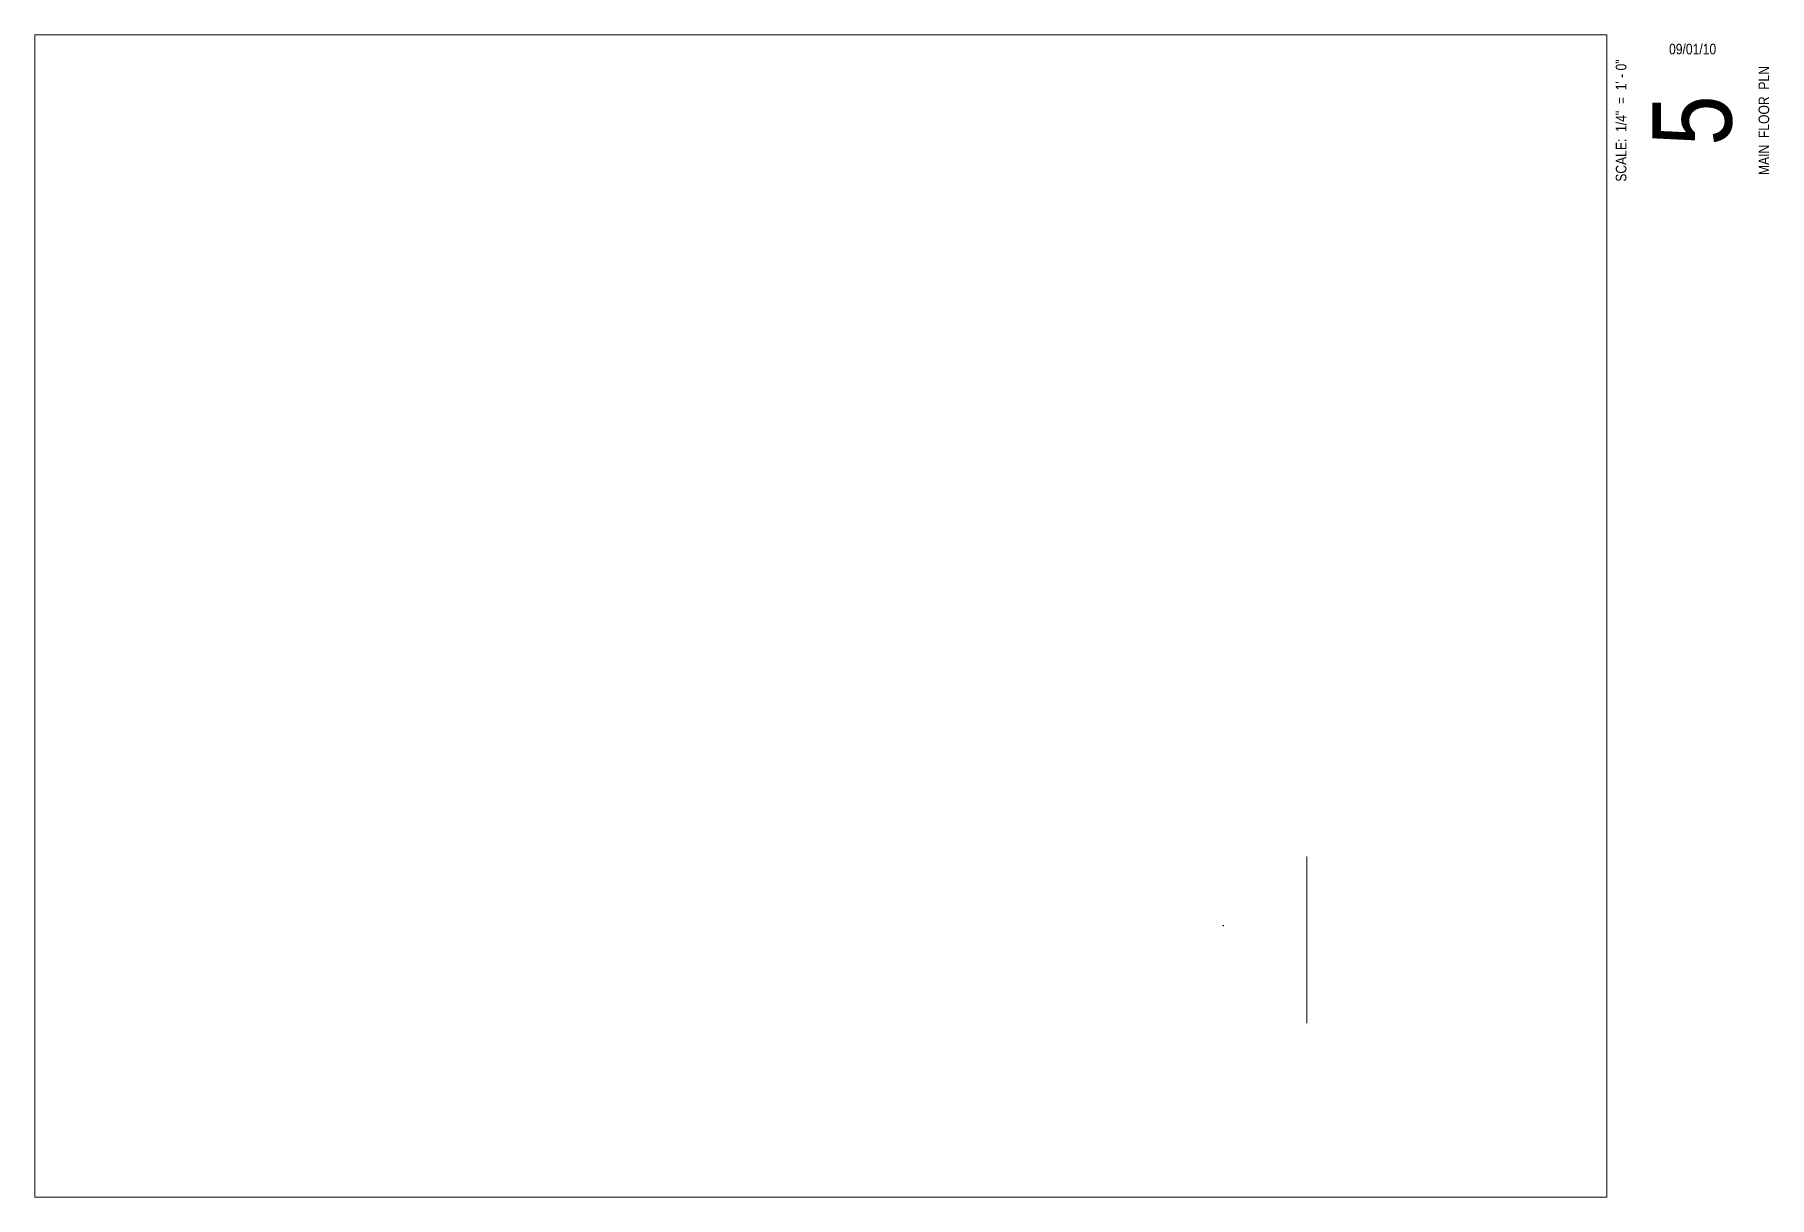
# Paper-space layout 'ArchD' of a CAD drawing. Header units: inches. Extents: x 2 to 34.8, y 1 to 23.
# The model-space entities are those that its viewports show. They can reach past a viewport. Long polylines and large blocks are cut down to what shows.
import ezdxf

# ---------------------------------------------------------------- set-up
doc = ezdxf.new("R2010")
doc.units = ezdxf.units.IN
doc.header["$MEASUREMENT"] = 0
doc.linetypes.add('HIDDEN', pattern=[0.375, 0.25, -0.125])
for name, color, linetype, lineweight in [('APPLIANCES', 7, 'Continuous', 20), ('FLOOR BEAMS', 7, 'Continuous', 30), ('WALL FRAMING', 7, 'Continuous', 30), ('WALLS', 7, 'Continuous', 30)]:
    doc.layers.add(name, color=color, linetype=linetype, lineweight=lineweight)
doc.layers.add('TEXT80', color=15, linetype='Continuous')
doc.styles.add('ARCHENT', font='technical.ttf', dxfattribs={"height": 6})

msp = doc.modelspace()

# ---------------------------------------------------------------- linework, layer by layer
at = {"layer": 'FLOOR BEAMS', "color": 7, "linetype": 'HIDDEN', "lineweight": 20, "ltscale": 20}
msp.add_line((608.4, 1251.7), (608.4, 1403.2), dxfattribs=at)
at = {"layer": 'WALL FRAMING', "color": 7, "linetype": 'Continuous', "lineweight": 9, "ltscale": 20}
msp.add_circle((532.6, 1340.3), 0.318, dxfattribs=at)

# ---------------------------------------------------------------- texts
at = {"layer": 'TEXT80', "color": 3, "char_height": 3, "width": 360.062, "attachment_point": 5, "rotation": 0.0328, "style": 'ARCHENT'}
for insert in [(134.5, 1089.9), (274.1, 1090.1)]:
    msp.add_mtext('\\A1;\\P{\\C6;1.5" FURRING}', dxfattribs=dict(at, insert=insert))

psp = doc.layouts.new('ArchD')

# ---------------------------------------------------------------- texts
at = {"layer": 'WALLS', "insert": (33.375, 22.727), "char_height": 0.2, "width": 3.25, "attachment_point": 5, "style": 'ARCHENT'}
psp.add_mtext('09/01/10', dxfattribs=at)
at = {"layer": 'WALLS', "width": 3.25, "attachment_point": 5, "rotation": 90, "style": 'ARCHENT'}
for s, insert, char_height in [('SCALE:  1/4"  =  1\' - 0"', (32.023, 21.375), 0.2), ('MAIN  FLOOR  PLN', (34.725, 21.375), 0.2), ('5', (33.375, 21.375), 1.5)]:
    psp.add_mtext(s, dxfattribs=dict(at, insert=insert, char_height=char_height))

# ---------------------------------------------------------------- viewports
at = {"layer": 'APPLIANCES', "lineweight": 9, "ltscale": 25}
vp = psp.add_viewport(center=(16.875, 12), size=(29.75, 22), view_center_point=(166.903, 1621.498), view_height=1056, dxfattribs=at)
vp.frozen_layers = ['APPLIANCES']

doc.saveas('drawing.dxf')
